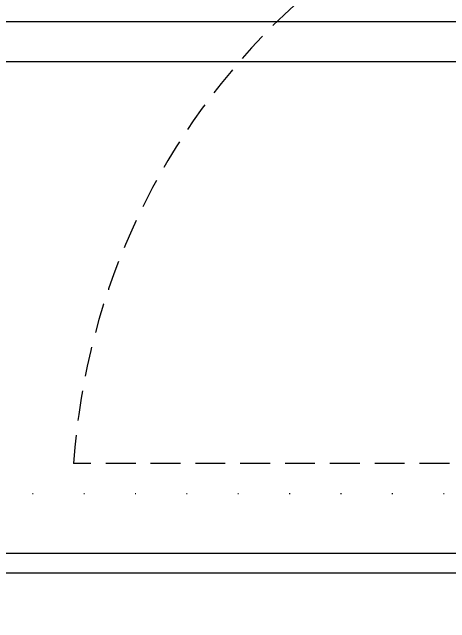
# Model space of a CAD drawing. Header units: inches. Extents: x 21 to 38546, y 13 to 15001.
# Drawn here: x 5656.9 to 5711.8, y 1645.8 to 1722.4 of the extents above; entities that cross this region are included whole.
import ezdxf

# ---------------------------------------------------------------- set-up
doc = ezdxf.new("R2010")
doc.units = ezdxf.units.IN
doc.header["$MEASUREMENT"] = 0
doc.linetypes.add('( Hidden )', pattern=[0.375, 0.25, -0.125])
doc.linetypes.add('DOT', pattern=[6.35, 0, -6.35])
doc.layers.add('pex_boru_dönüş', color=5, linetype='Continuous')
doc.layers.add('pex_boru_gidiş', color=1, linetype='Continuous')
for name, color, linetype, lineweight in [('Z_MİM_-KM-BEAM-RAY', 8, 'DOT', 25), ('Z_MİM_-KM-DOOR', 8, 'Continuous', 25), ('Z_MİM_-KM-DOOR-FRAM', 8, 'Continuous', 25), ('Z_MİM_-KM-WALL-PL', 8, 'Continuous', 25), ('Z_MİM_-KM-WALL-PLASTER', 8, 'Continuous', 25)]:
    doc.layers.add(name, color=color, linetype=linetype, lineweight=lineweight)

# ---------------------------------------------------------------- blocks, each defined once
blk = doc.blocks.new('A$Cdf840522')
at = {"layer": 'Z_MİM_-KM-DOOR-FRAM', "linetype": '( Hidden )', "ltscale": 15}
blk.add_line((3.727, 15.617, 0), (3.727, 102.167, 0), dxfattribs=at)
blk.add_arc((-2.118, 16.497, 0), 85.869, 1.15234, 86.09713, dxfattribs=at)
blk = doc.blocks.new('-KM_Kiriş İzi_ZK')
at = {"layer": 'Z_MİM_-KM-BEAM-RAY'}
blk.add_line((2160, 680), (2664.999, 680), dxfattribs=at)

msp = doc.modelspace()

# ---------------------------------------------------------------- linework, layer by layer
at = {"layer": 'pex_boru_dönüş'}
msp.add_lwpolyline([(6327.984, 1648.131), (6327.984, 1721.231), (5498.884, 1721.231), (5498.884, 1014.263), (5386.526, 1014.263), (5386.526, 1089.78)], dxfattribs=at)
at = {"layer": 'pex_boru_gidiş'}
msp.add_lwpolyline([(6322.984, 1655.131), (6322.984, 1716.231), (5503.884, 1716.231), (5503.884, 1014.263), (5386.526, 1014.263), (5386.526, 1084.78)], dxfattribs=at)
at = {"layer": 'Z_MİM_-KM-WALL-PL'}
msp.add_lwpolyline([(5746.758, 1652.081), (5491.757, 1652.082)], dxfattribs=at)
at = {"layer": 'Z_MİM_-KM-WALL-PLASTER'}
msp.add_lwpolyline([(5344.258, 1354.583), (5369.257, 1354.583), (5369.257, 1004.583), (5744.258, 1004.583), (5744.258, 1634.583), (5339.258, 1634.583), (5339.258, 1664.584), (5494.257, 1664.584), (5494.257, 1654.582), (5744.258, 1654.582), (5744.258, 1664.595), (6814.258, 1664.583)], dxfattribs=at)

# ---------------------------------------------------------------- block references
at = {"layer": 'Z_MİM_-KM-BEAM-RAY'}
msp.add_blockref('-KM_Kiriş İzi_ZK', (3331.714, 982.083), dxfattribs=at)
at = {"layer": 'Z_MİM_-KM-DOOR', "ltscale": 1.5, "rotation": 90}
msp.add_blockref('A$Cdf840522', (5766.757, 1662.084), dxfattribs=at)

doc.saveas('drawing.dxf')
